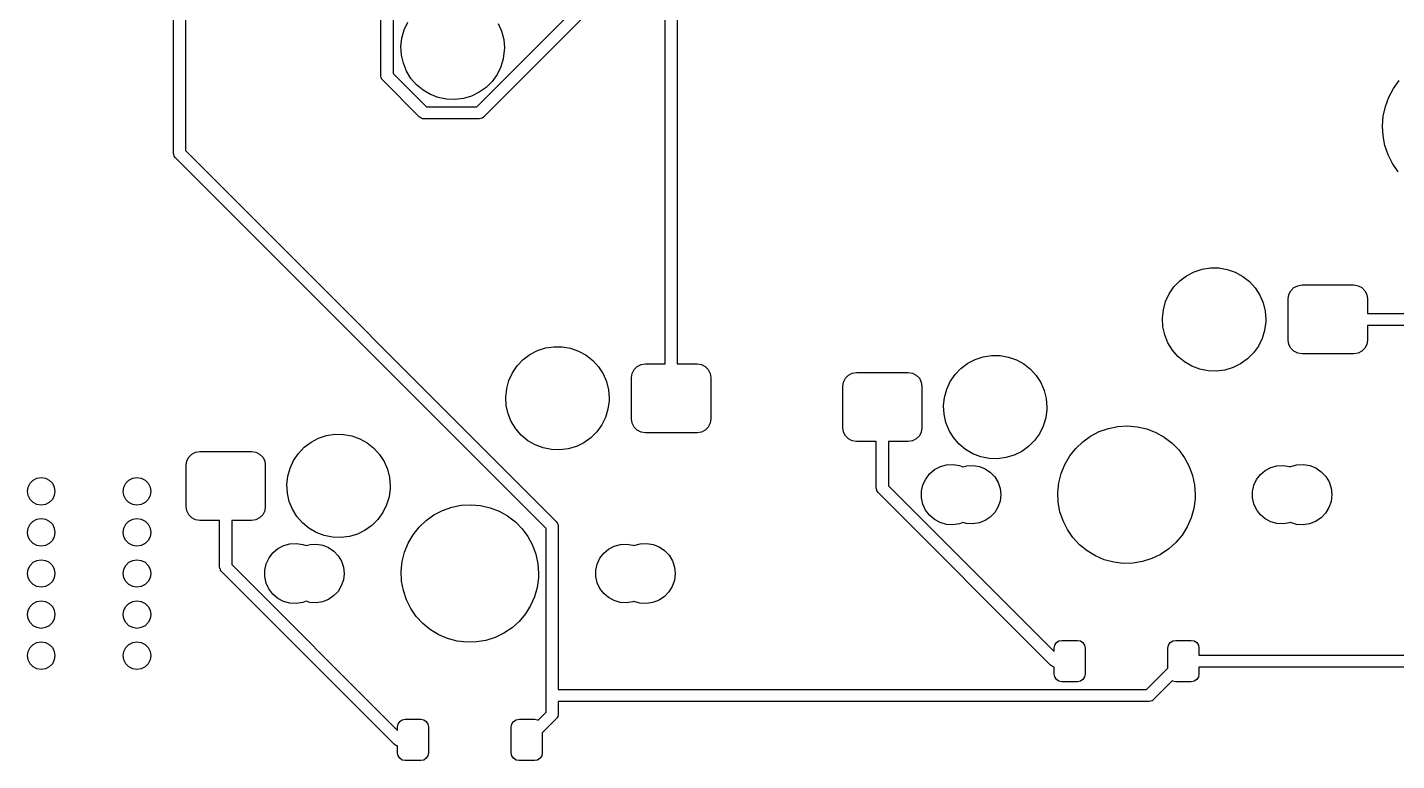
# Model space of a CAD drawing. Extents: x 50 to 376, y -141 to -43.
# Drawn here: x 222.36 to 262.08, y -140.3 to -119.04 of the extents above; entities that cross this region are included whole.
import ezdxf

# ---------------------------------------------------------------- set-up
doc = ezdxf.new("R2010")
doc.units = 0
doc.layers.add('BLACK', color=7, linetype='CONTINUOUS')

msp = doc.modelspace()

# ---------------------------------------------------------------- linework, layer by layer
at = {"layer": 'BLACK', "linetype": 'CONTINUOUS'}
for p, q in [((226.593, -122.684), (226.593, -103.984)), ((226.943, -104.057), (226.943, -122.612)), ((240.863, -128.794), (240.863, -114.66)), ((241.213, -114.732), (241.213, -128.794)), ((232.615, -120.447), (232.615, -116.707)), ((232.965, -116.779), (232.965, -120.374)), ((235.394, -121.341), (239.157, -117.578)), ((239.456, -117.775), (235.59, -121.64)), ((233.223, -119.35), (233.288, -119.113)), ((233.288, -119.113), (233.392, -118.89)), ((236.018, -118.922), (236.116, -119.148)), ((236.116, -119.148), (236.176, -119.386)), ((233.196, -119.594), (233.223, -119.35)), ((236.176, -119.386), (236.196, -119.631)), ((233.211, -119.84), (233.196, -119.594)), ((233.265, -120.08), (233.211, -119.84)), ((236.162, -119.948), (236.091, -120.183)), ((236.194, -119.704), (236.162, -119.948)), ((236.196, -119.631), (236.194, -119.704)), ((233.357, -120.307), (233.265, -120.08)), ((233.486, -120.517), (233.357, -120.307)), ((236.091, -120.183), (235.982, -120.404)), ((232.617, -120.451), (232.615, -120.447)), ((232.616, -120.456), (232.617, -120.451)), ((232.626, -120.492), (232.616, -120.456)), ((232.635, -120.528), (232.626, -120.492)), ((232.638, -120.531), (232.635, -120.528)), ((232.64, -120.536), (232.638, -120.531)), ((232.667, -120.571), (232.64, -120.536)), ((233.736, -121.64), (232.667, -120.571)), ((232.965, -120.374), (233.932, -121.341)), ((233.647, -120.703), (233.486, -120.517)), ((233.836, -120.86), (233.647, -120.703)), ((235.838, -120.603), (235.664, -120.777)), ((235.982, -120.404), (235.838, -120.603)), ((261.986, -120.813), (262.153, -120.581)), ((234.048, -120.984), (233.836, -120.86)), ((234.278, -121.071), (234.048, -120.984)), ((234.518, -121.12), (234.278, -121.071)), ((234.764, -121.129), (234.518, -121.12)), ((235.008, -121.098), (234.764, -121.129)), ((235.243, -121.028), (235.008, -121.098)), ((235.464, -120.919), (235.243, -121.028)), ((235.664, -120.777), (235.464, -120.919)), ((261.755, -121.334), (261.853, -121.066)), ((261.853, -121.066), (261.986, -120.813)), ((233.932, -121.341), (235.394, -121.341)), ((261.694, -121.613), (261.755, -121.334)), ((233.74, -121.643), (233.736, -121.64)), ((233.743, -121.646), (233.74, -121.643)), ((233.776, -121.664), (233.743, -121.646)), ((233.808, -121.683), (233.776, -121.664)), ((233.812, -121.684), (233.808, -121.683)), ((233.816, -121.686), (233.812, -121.684)), ((233.86, -121.691), (233.816, -121.686)), ((235.466, -121.691), (233.86, -121.691)), ((235.471, -121.69), (235.466, -121.691)), ((235.475, -121.691), (235.471, -121.69)), ((235.511, -121.68), (235.475, -121.691)), ((235.547, -121.671), (235.511, -121.68)), ((235.551, -121.668), (235.547, -121.671)), ((235.555, -121.667), (235.551, -121.668)), ((235.59, -121.64), (235.555, -121.667)), ((261.671, -121.898), (261.694, -121.613)), ((261.688, -122.183), (261.671, -121.898)), ((261.743, -122.464), (261.688, -122.183)), ((226.594, -122.689), (226.593, -122.684)), ((226.593, -122.693), (226.594, -122.689)), ((226.604, -122.729), (226.593, -122.693)), ((226.613, -122.765), (226.604, -122.729)), ((226.943, -122.612), (237.702, -133.371)), ((261.835, -122.734), (261.743, -122.464)), ((261.964, -122.989), (261.835, -122.734)), ((226.616, -122.769), (226.613, -122.765)), ((226.617, -122.773), (226.616, -122.769)), ((226.644, -122.808), (226.617, -122.773)), ((237.404, -133.567), (226.644, -122.808)), ((262.125, -123.224), (261.964, -122.989)), ((255.79, -126.386), (255.987, -126.239)), ((255.987, -126.239), (256.205, -126.125)), ((256.205, -126.125), (256.439, -126.049)), ((256.439, -126.049), (256.682, -126.012)), ((256.682, -126.012), (256.927, -126.015)), ((256.927, -126.015), (257.169, -126.058)), ((257.169, -126.058), (257.401, -126.14)), ((257.401, -126.14), (257.616, -126.259)), ((257.616, -126.259), (257.809, -126.411)), ((255.482, -126.767), (255.62, -126.564)), ((255.62, -126.564), (255.79, -126.386)), ((257.809, -126.411), (257.975, -126.593)), ((257.975, -126.593), (258.108, -126.799)), ((258.958, -126.784), (259.015, -126.673)), ((259.015, -126.673), (259.103, -126.584)), ((259.103, -126.584), (259.215, -126.528)), ((259.215, -126.528), (259.338, -126.508)), ((259.338, -126.508), (260.838, -126.508)), ((260.838, -126.508), (260.962, -126.528)), ((260.962, -126.528), (261.073, -126.584)), ((261.073, -126.584), (261.162, -126.673)), ((261.162, -126.673), (261.219, -126.784)), ((255.313, -127.227), (255.378, -126.99)), ((255.378, -126.99), (255.482, -126.767)), ((258.108, -126.799), (258.206, -127.025)), ((258.206, -127.025), (258.266, -127.263)), ((258.938, -126.908), (258.958, -126.784)), ((258.938, -128.108), (258.938, -126.908)), ((261.219, -126.784), (261.238, -126.908)), ((261.238, -126.908), (261.238, -127.333)), ((255.287, -127.471), (255.313, -127.227)), ((255.301, -127.717), (255.287, -127.471)), ((258.266, -127.263), (258.286, -127.508)), ((258.286, -127.508), (258.284, -127.581)), ((261.238, -127.333), (262.598, -127.333)), ((255.355, -127.957), (255.301, -127.717)), ((258.252, -127.825), (258.181, -128.06)), ((258.284, -127.581), (258.252, -127.825)), ((262.671, -127.683), (261.238, -127.683)), ((261.238, -127.683), (261.238, -128.108)), ((237.389, -128.335), (237.632, -128.298)), ((237.632, -128.298), (237.877, -128.301)), ((237.877, -128.301), (238.119, -128.344)), ((255.447, -128.184), (255.355, -127.957)), ((255.576, -128.394), (255.447, -128.184)), ((258.072, -128.281), (257.929, -128.48)), ((258.181, -128.06), (258.072, -128.281)), ((258.958, -128.232), (258.938, -128.108)), ((259.015, -128.343), (258.958, -128.232)), ((261.219, -128.232), (261.162, -128.343)), ((261.238, -128.108), (261.219, -128.232)), ((236.57, -128.85), (236.74, -128.672)), ((236.74, -128.672), (236.937, -128.525)), ((236.937, -128.525), (237.155, -128.411)), ((237.155, -128.411), (237.389, -128.335)), ((238.119, -128.344), (238.351, -128.426)), ((238.351, -128.426), (238.566, -128.545)), ((238.566, -128.545), (238.759, -128.697)), ((238.759, -128.697), (238.925, -128.879)), ((249.637, -128.779), (249.855, -128.665)), ((249.855, -128.665), (250.089, -128.589)), ((250.089, -128.589), (250.332, -128.552)), ((250.332, -128.552), (250.577, -128.555)), ((250.577, -128.555), (250.819, -128.598)), ((250.819, -128.598), (251.051, -128.68)), ((251.051, -128.68), (251.266, -128.799)), ((255.737, -128.58), (255.576, -128.394)), ((255.926, -128.737), (255.737, -128.58)), ((257.754, -128.654), (257.554, -128.796)), ((257.929, -128.48), (257.754, -128.654)), ((259.103, -128.432), (259.015, -128.343)), ((259.215, -128.488), (259.103, -128.432)), ((259.338, -128.508), (259.215, -128.488)), ((260.838, -128.508), (259.338, -128.508)), ((260.962, -128.488), (260.838, -128.508)), ((261.073, -128.432), (260.962, -128.488)), ((261.162, -128.343), (261.073, -128.432)), ((236.328, -129.276), (236.432, -129.053)), ((236.432, -129.053), (236.57, -128.85)), ((238.925, -128.879), (239.058, -129.085)), ((239.058, -129.085), (239.156, -129.311)), ((239.888, -129.194), (239.908, -129.07)), ((239.908, -129.07), (239.965, -128.959)), ((239.965, -128.959), (240.053, -128.87)), ((240.053, -128.87), (240.165, -128.814)), ((240.165, -128.814), (240.288, -128.794)), ((240.288, -128.794), (240.863, -128.794)), ((241.213, -128.794), (241.788, -128.794)), ((241.788, -128.794), (241.912, -128.814)), ((241.912, -128.814), (242.023, -128.87)), ((242.023, -128.87), (242.112, -128.959)), ((242.112, -128.959), (242.169, -129.07)), ((242.169, -129.07), (242.188, -129.194)), ((246.176, -129.124), (246.288, -129.068)), ((246.288, -129.068), (246.411, -129.048)), ((246.411, -129.048), (247.911, -129.048)), ((247.911, -129.048), (248.035, -129.068)), ((248.035, -129.068), (248.146, -129.124)), ((249.27, -129.104), (249.44, -128.926)), ((249.44, -128.926), (249.637, -128.779)), ((251.266, -128.799), (251.459, -128.951)), ((251.459, -128.951), (251.625, -129.133)), ((256.138, -128.861), (255.926, -128.737)), ((256.368, -128.948), (256.138, -128.861)), ((256.609, -128.997), (256.368, -128.948)), ((256.854, -129.006), (256.609, -128.997)), ((257.098, -128.975), (256.854, -129.006)), ((257.334, -128.905), (257.098, -128.975)), ((257.554, -128.796), (257.334, -128.905)), ((236.263, -129.513), (236.328, -129.276)), ((239.156, -129.311), (239.216, -129.549)), ((239.888, -130.394), (239.888, -129.194)), ((242.188, -129.194), (242.188, -130.394)), ((246.011, -129.448), (246.031, -129.324)), ((246.011, -130.648), (246.011, -129.448)), ((246.031, -129.324), (246.088, -129.213)), ((246.088, -129.213), (246.176, -129.124)), ((248.146, -129.124), (248.235, -129.213)), ((248.235, -129.213), (248.292, -129.324)), ((248.292, -129.324), (248.311, -129.448)), ((248.311, -129.448), (248.311, -130.648)), ((249.028, -129.53), (249.132, -129.307)), ((249.132, -129.307), (249.27, -129.104)), ((251.625, -129.133), (251.758, -129.339)), ((251.758, -129.339), (251.856, -129.565)), ((236.237, -129.757), (236.263, -129.513)), ((236.251, -130.003), (236.237, -129.757)), ((239.234, -129.867), (239.202, -130.111)), ((239.216, -129.549), (239.236, -129.794)), ((239.236, -129.794), (239.234, -129.867)), ((248.937, -130.011), (248.963, -129.767)), ((248.963, -129.767), (249.028, -129.53)), ((251.856, -129.565), (251.916, -129.803)), ((251.916, -129.803), (251.936, -130.048)), ((236.305, -130.243), (236.251, -130.003)), ((236.397, -130.47), (236.305, -130.243)), ((239.202, -130.111), (239.131, -130.346)), ((248.951, -130.257), (248.937, -130.011)), ((249.005, -130.497), (248.951, -130.257)), ((251.934, -130.121), (251.902, -130.365)), ((251.936, -130.048), (251.934, -130.121)), ((236.526, -130.68), (236.397, -130.47)), ((236.687, -130.866), (236.526, -130.68)), ((239.022, -130.567), (238.879, -130.766)), ((239.131, -130.346), (239.022, -130.567)), ((239.908, -130.518), (239.888, -130.394)), ((239.965, -130.629), (239.908, -130.518)), ((240.053, -130.718), (239.965, -130.629)), ((242.112, -130.629), (242.023, -130.718)), ((242.169, -130.518), (242.112, -130.629)), ((242.188, -130.394), (242.169, -130.518)), ((246.031, -130.772), (246.011, -130.648)), ((248.311, -130.648), (248.292, -130.772)), ((249.097, -130.724), (249.005, -130.497)), ((251.831, -130.6), (251.722, -130.821)), ((251.902, -130.365), (251.831, -130.6)), ((253.454, -130.758), (253.72, -130.665)), ((253.72, -130.665), (253.996, -130.61)), ((253.996, -130.61), (254.278, -130.594)), ((254.278, -130.594), (254.558, -130.619)), ((254.558, -130.619), (254.832, -130.682)), ((254.832, -130.682), (255.095, -130.784)), ((230.39, -131.212), (230.587, -131.065)), ((230.587, -131.065), (230.805, -130.951)), ((230.805, -130.951), (231.039, -130.875)), ((231.039, -130.875), (231.282, -130.838)), ((231.282, -130.838), (231.527, -130.841)), ((231.527, -130.841), (231.769, -130.884)), ((231.769, -130.884), (232.001, -130.966)), ((232.001, -130.966), (232.216, -131.085)), ((236.876, -131.023), (236.687, -130.866)), ((237.088, -131.147), (236.876, -131.023)), ((238.504, -131.082), (238.284, -131.191)), ((238.704, -130.94), (238.504, -131.082)), ((238.879, -130.766), (238.704, -130.94)), ((240.165, -130.774), (240.053, -130.718)), ((240.288, -130.794), (240.165, -130.774)), ((241.788, -130.794), (240.288, -130.794)), ((241.912, -130.774), (241.788, -130.794)), ((242.023, -130.718), (241.912, -130.774)), ((246.088, -130.883), (246.031, -130.772)), ((246.176, -130.972), (246.088, -130.883)), ((246.288, -131.028), (246.176, -130.972)), ((246.411, -131.048), (246.288, -131.028)), ((246.986, -131.048), (246.411, -131.048)), ((246.986, -132.402), (246.986, -131.048)), ((247.911, -131.048), (247.336, -131.048)), ((247.336, -131.048), (247.336, -132.329)), ((248.035, -131.028), (247.911, -131.048)), ((248.146, -130.972), (248.035, -131.028)), ((248.235, -130.883), (248.146, -130.972)), ((248.292, -130.772), (248.235, -130.883)), ((249.226, -130.934), (249.097, -130.724)), ((249.387, -131.12), (249.226, -130.934)), ((251.579, -131.02), (251.404, -131.194)), ((251.722, -130.821), (251.579, -131.02)), ((252.771, -131.246), (252.975, -131.052)), ((252.975, -131.052), (253.204, -130.888)), ((253.204, -130.888), (253.454, -130.758)), ((255.095, -130.784), (255.341, -130.921)), ((255.341, -130.921), (255.565, -131.092)), ((227.038, -131.499), (227.126, -131.41)), ((227.126, -131.41), (227.238, -131.354)), ((227.238, -131.354), (227.361, -131.334)), ((227.361, -131.334), (228.861, -131.334)), ((228.861, -131.334), (228.985, -131.354)), ((228.985, -131.354), (229.096, -131.41)), ((229.096, -131.41), (229.185, -131.499)), ((230.082, -131.593), (230.22, -131.39)), ((230.22, -131.39), (230.39, -131.212)), ((232.216, -131.085), (232.409, -131.237)), ((232.409, -131.237), (232.575, -131.419)), ((232.575, -131.419), (232.708, -131.625)), ((237.318, -131.234), (237.088, -131.147)), ((237.559, -131.283), (237.318, -131.234)), ((237.804, -131.292), (237.559, -131.283)), ((238.048, -131.261), (237.804, -131.292)), ((238.284, -131.191), (238.048, -131.261)), ((249.576, -131.277), (249.387, -131.12)), ((249.788, -131.401), (249.576, -131.277)), ((250.018, -131.488), (249.788, -131.401)), ((250.984, -131.445), (250.748, -131.515)), ((251.204, -131.336), (250.984, -131.445)), ((251.404, -131.194), (251.204, -131.336)), ((252.456, -131.711), (252.597, -131.467)), ((252.597, -131.467), (252.771, -131.246)), ((255.565, -131.092), (255.762, -131.293)), ((255.762, -131.293), (255.93, -131.52)), ((226.961, -131.734), (226.981, -131.61)), ((226.961, -132.934), (226.961, -131.734)), ((226.981, -131.61), (227.038, -131.499)), ((229.185, -131.499), (229.242, -131.61)), ((229.242, -131.61), (229.261, -131.734)), ((229.261, -131.734), (229.261, -132.934)), ((229.913, -132.053), (229.978, -131.816)), ((229.978, -131.816), (230.082, -131.593)), ((232.708, -131.625), (232.806, -131.851)), ((232.806, -131.851), (232.866, -132.089)), ((248.533, -131.985), (248.677, -131.863)), ((248.677, -131.863), (248.844, -131.774)), ((248.844, -131.774), (249.026, -131.724)), ((249.026, -131.724), (249.215, -131.714)), ((249.215, -131.714), (249.402, -131.745)), ((249.402, -131.745), (249.492, -131.781)), ((249.492, -131.781), (249.61, -131.749)), ((249.61, -131.749), (249.794, -131.739)), ((249.794, -131.739), (249.975, -131.769)), ((249.975, -131.769), (250.145, -131.837)), ((250.259, -131.537), (250.018, -131.488)), ((250.145, -131.837), (250.297, -131.941)), ((250.504, -131.546), (250.259, -131.537)), ((250.748, -131.515), (250.504, -131.546)), ((252.35, -131.972), (252.456, -131.711)), ((255.93, -131.52), (256.063, -131.767)), ((256.063, -131.767), (256.161, -132.032)), ((258.271, -131.883), (258.433, -131.798)), ((258.433, -131.798), (258.61, -131.749)), ((258.61, -131.749), (258.794, -131.739)), ((258.794, -131.739), (258.975, -131.769)), ((258.975, -131.769), (258.997, -131.778)), ((258.997, -131.778), (259.004, -131.774)), ((259.004, -131.774), (259.186, -131.724)), ((259.186, -131.724), (259.375, -131.714)), ((259.375, -131.714), (259.562, -131.745)), ((259.562, -131.745), (259.737, -131.815)), ((259.737, -131.815), (259.893, -131.922)), ((222.378, -132.369), (222.434, -132.257)), ((222.434, -132.257), (222.523, -132.169)), ((222.523, -132.169), (222.634, -132.112)), ((222.634, -132.112), (222.758, -132.093)), ((222.758, -132.093), (222.882, -132.112)), ((222.882, -132.112), (222.993, -132.169)), ((222.993, -132.169), (223.082, -132.257)), ((223.082, -132.257), (223.138, -132.369)), ((225.156, -132.369), (225.213, -132.257)), ((225.213, -132.257), (225.301, -132.169)), ((225.301, -132.169), (225.413, -132.112)), ((225.413, -132.112), (225.536, -132.093)), ((225.536, -132.093), (225.66, -132.112)), ((225.66, -132.112), (225.771, -132.169)), ((225.771, -132.169), (225.86, -132.257)), ((225.86, -132.257), (225.917, -132.369)), ((229.887, -132.297), (229.913, -132.053)), ((232.866, -132.089), (232.886, -132.334)), ((248.338, -132.306), (248.418, -132.135)), ((248.418, -132.135), (248.533, -131.985)), ((250.297, -131.941), (250.423, -132.074)), ((250.423, -132.074), (250.518, -132.231)), ((250.518, -132.231), (250.576, -132.405)), ((252.253, -132.525), (252.282, -132.245)), ((252.282, -132.245), (252.35, -131.972)), ((256.161, -132.032), (256.22, -132.307)), ((257.942, -132.314), (258.019, -132.148)), ((258.019, -132.148), (258.131, -132.002)), ((258.131, -132.002), (258.271, -131.883)), ((259.893, -131.922), (260.023, -132.059)), ((260.023, -132.059), (260.121, -132.221)), ((260.121, -132.221), (260.181, -132.4)), ((222.358, -132.493), (222.378, -132.369)), ((222.378, -132.616), (222.358, -132.493)), ((222.434, -132.728), (222.378, -132.616)), ((223.138, -132.616), (223.082, -132.728)), ((223.138, -132.369), (223.158, -132.493)), ((223.158, -132.493), (223.138, -132.616)), ((225.136, -132.493), (225.156, -132.369)), ((225.156, -132.616), (225.136, -132.493)), ((225.213, -132.728), (225.156, -132.616)), ((225.917, -132.616), (225.86, -132.728)), ((225.917, -132.369), (225.936, -132.493)), ((225.936, -132.493), (225.917, -132.616)), ((229.901, -132.543), (229.887, -132.297)), ((229.955, -132.783), (229.901, -132.543)), ((232.852, -132.651), (232.781, -132.886)), ((232.884, -132.407), (232.852, -132.651)), ((232.886, -132.334), (232.884, -132.407)), ((246.987, -132.406), (246.986, -132.402)), ((246.986, -132.411), (246.987, -132.406)), ((246.997, -132.447), (246.986, -132.411)), ((247.006, -132.483), (246.997, -132.447)), ((247.009, -132.486), (247.006, -132.483)), ((247.011, -132.491), (247.009, -132.486)), ((247.037, -132.526), (247.011, -132.491)), ((252.05, -137.538), (247.037, -132.526)), ((247.336, -132.329), (252.146, -137.139)), ((248.296, -132.679), (248.297, -132.49)), ((248.297, -132.49), (248.338, -132.306)), ((250.596, -132.594), (250.575, -132.776)), ((250.576, -132.405), (250.596, -132.588)), ((250.596, -132.588), (250.596, -132.594)), ((252.264, -132.807), (252.253, -132.525)), ((256.22, -132.307), (256.24, -132.588)), ((256.24, -132.588), (256.236, -132.713)), ((257.901, -132.493), (257.942, -132.314)), ((257.901, -132.677), (257.901, -132.493)), ((260.201, -132.594), (260.179, -132.782)), ((260.181, -132.4), (260.201, -132.588)), ((260.201, -132.588), (260.201, -132.594)), ((222.523, -132.816), (222.434, -132.728)), ((222.634, -132.873), (222.523, -132.816)), ((222.758, -132.893), (222.634, -132.873)), ((222.882, -132.873), (222.758, -132.893)), ((222.993, -132.816), (222.882, -132.873)), ((223.082, -132.728), (222.993, -132.816)), ((225.301, -132.816), (225.213, -132.728)), ((225.413, -132.873), (225.301, -132.816)), ((225.536, -132.893), (225.413, -132.873)), ((225.66, -132.873), (225.536, -132.893)), ((225.771, -132.816), (225.66, -132.873)), ((225.86, -132.728), (225.771, -132.816)), ((226.981, -133.058), (226.961, -132.934)), ((227.038, -133.169), (226.981, -133.058)), ((229.242, -133.058), (229.185, -133.169)), ((229.261, -132.934), (229.242, -133.058)), ((230.047, -133.01), (229.955, -132.783)), ((230.176, -133.22), (230.047, -133.01)), ((232.781, -132.886), (232.672, -133.107)), ((234.154, -133.174), (234.404, -133.044)), ((234.404, -133.044), (234.67, -132.951)), ((234.67, -132.951), (234.946, -132.896)), ((234.946, -132.896), (235.228, -132.88)), ((235.228, -132.88), (235.508, -132.905)), ((235.508, -132.905), (235.782, -132.968)), ((235.782, -132.968), (236.045, -133.07)), ((236.045, -133.07), (236.291, -133.207)), ((248.336, -132.864), (248.296, -132.679)), ((248.415, -133.036), (248.336, -132.864)), ((248.528, -133.187), (248.415, -133.036)), ((250.515, -132.95), (250.42, -133.107)), ((250.575, -132.776), (250.515, -132.95)), ((252.315, -133.084), (252.264, -132.807)), ((256.199, -132.992), (256.122, -133.263)), ((256.236, -132.713), (256.199, -132.992)), ((257.94, -132.856), (257.901, -132.677)), ((258.016, -133.023), (257.94, -132.856)), ((258.127, -133.17), (258.016, -133.023)), ((260.118, -132.961), (260.019, -133.122)), ((260.179, -132.782), (260.118, -132.961)), ((222.378, -133.56), (222.434, -133.448)), ((222.434, -133.448), (222.523, -133.36)), ((222.523, -133.36), (222.634, -133.303)), ((222.634, -133.303), (222.758, -133.283)), ((222.758, -133.283), (222.882, -133.303)), ((222.882, -133.303), (222.993, -133.36)), ((222.993, -133.36), (223.082, -133.448)), ((223.082, -133.448), (223.138, -133.56)), ((225.156, -133.56), (225.213, -133.448)), ((225.213, -133.448), (225.301, -133.36)), ((225.301, -133.36), (225.413, -133.303)), ((225.413, -133.303), (225.536, -133.283)), ((225.536, -133.283), (225.66, -133.303)), ((225.66, -133.303), (225.771, -133.36)), ((225.771, -133.36), (225.86, -133.448)), ((225.86, -133.448), (225.917, -133.56)), ((227.126, -133.258), (227.038, -133.169)), ((227.238, -133.314), (227.126, -133.258)), ((227.361, -133.334), (227.238, -133.314)), ((227.936, -133.334), (227.361, -133.334)), ((227.936, -134.688), (227.936, -133.334)), ((228.861, -133.334), (228.286, -133.334)), ((228.286, -133.334), (228.286, -134.615)), ((228.985, -133.314), (228.861, -133.334)), ((229.096, -133.258), (228.985, -133.314)), ((229.185, -133.169), (229.096, -133.258)), ((230.337, -133.406), (230.176, -133.22)), ((230.526, -133.563), (230.337, -133.406)), ((232.529, -133.306), (232.354, -133.48)), ((232.672, -133.107), (232.529, -133.306)), ((233.721, -133.532), (233.925, -133.338)), ((233.925, -133.338), (234.154, -133.174)), ((236.291, -133.207), (236.515, -133.378)), ((236.515, -133.378), (236.712, -133.579)), ((237.702, -133.371), (237.729, -133.406)), ((237.729, -133.406), (237.731, -133.41)), ((237.731, -133.41), (237.734, -133.414)), ((237.734, -133.414), (237.743, -133.45)), ((237.743, -133.45), (237.753, -133.486)), ((248.672, -133.31), (248.528, -133.187)), ((248.838, -133.399), (248.672, -133.31)), ((249.02, -133.451), (248.838, -133.399)), ((249.209, -133.462), (249.02, -133.451)), ((249.396, -133.432), (249.209, -133.462)), ((249.493, -133.394), (249.396, -133.432)), ((249.604, -133.426), (249.493, -133.394)), ((249.788, -133.437), (249.604, -133.426)), ((249.969, -133.408), (249.788, -133.437)), ((250.14, -133.341), (249.969, -133.408)), ((250.293, -133.239), (250.14, -133.341)), ((250.42, -133.107), (250.293, -133.239)), ((252.404, -133.351), (252.315, -133.084)), ((252.53, -133.603), (252.404, -133.351)), ((256.122, -133.263), (256.008, -133.521)), ((258.266, -133.289), (258.127, -133.17)), ((258.428, -133.376), (258.266, -133.289)), ((258.604, -133.426), (258.428, -133.376)), ((258.788, -133.437), (258.604, -133.426)), ((258.969, -133.408), (258.788, -133.437)), ((258.996, -133.398), (258.969, -133.408)), ((258.998, -133.399), (258.996, -133.398)), ((259.18, -133.451), (258.998, -133.399)), ((259.369, -133.462), (259.18, -133.451)), ((259.556, -133.432), (259.369, -133.462)), ((259.732, -133.363), (259.556, -133.432)), ((259.889, -133.258), (259.732, -133.363)), ((260.019, -133.122), (259.889, -133.258)), ((222.358, -133.683), (222.378, -133.56)), ((222.378, -133.807), (222.358, -133.683)), ((222.434, -133.918), (222.378, -133.807)), ((223.138, -133.807), (223.082, -133.918)), ((223.138, -133.56), (223.158, -133.683)), ((223.158, -133.683), (223.138, -133.807)), ((225.136, -133.683), (225.156, -133.56)), ((225.156, -133.807), (225.136, -133.683)), ((225.213, -133.918), (225.156, -133.807)), ((225.917, -133.807), (225.86, -133.918)), ((225.917, -133.56), (225.936, -133.683)), ((225.936, -133.683), (225.917, -133.807)), ((230.738, -133.687), (230.526, -133.563)), ((230.968, -133.774), (230.738, -133.687)), ((231.209, -133.823), (230.968, -133.774)), ((231.454, -133.832), (231.209, -133.823)), ((231.698, -133.801), (231.454, -133.832)), ((231.934, -133.731), (231.698, -133.801)), ((232.154, -133.622), (231.934, -133.731)), ((232.354, -133.48), (232.154, -133.622)), ((233.406, -133.997), (233.547, -133.753)), ((233.547, -133.753), (233.721, -133.532)), ((236.712, -133.579), (236.88, -133.806)), ((236.88, -133.806), (237.013, -134.053)), ((237.404, -138.895), (237.404, -133.567)), ((237.753, -133.486), (237.753, -133.49)), ((237.753, -133.49), (237.754, -133.495)), ((237.754, -133.495), (237.754, -138.239)), ((252.69, -133.835), (252.53, -133.603)), ((252.881, -134.041), (252.69, -133.835)), ((255.859, -133.76), (255.678, -133.976)), ((256.008, -133.521), (255.859, -133.76)), ((222.523, -134.007), (222.434, -133.918)), ((222.634, -134.064), (222.523, -134.007)), ((222.758, -134.083), (222.634, -134.064)), ((222.882, -134.064), (222.758, -134.083)), ((222.993, -134.007), (222.882, -134.064)), ((223.082, -133.918), (222.993, -134.007)), ((225.301, -134.007), (225.213, -133.918)), ((225.413, -134.064), (225.301, -134.007)), ((225.536, -134.083), (225.413, -134.064)), ((225.66, -134.064), (225.536, -134.083)), ((225.771, -134.007), (225.66, -134.064)), ((225.86, -133.918), (225.771, -134.007)), ((229.483, -134.271), (229.627, -134.149)), ((229.627, -134.149), (229.794, -134.06)), ((229.794, -134.06), (229.976, -134.01)), ((229.976, -134.01), (230.165, -134)), ((230.165, -134), (230.352, -134.031)), ((230.352, -134.031), (230.442, -134.067)), ((230.442, -134.067), (230.56, -134.035)), ((230.56, -134.035), (230.744, -134.025)), ((230.744, -134.025), (230.925, -134.055)), ((230.925, -134.055), (231.095, -134.123)), ((231.095, -134.123), (231.247, -134.227)), ((231.247, -134.227), (231.373, -134.36)), ((233.232, -134.531), (233.3, -134.258)), ((233.3, -134.258), (233.406, -133.997)), ((237.013, -134.053), (237.111, -134.318)), ((239.081, -134.288), (239.221, -134.169)), ((239.221, -134.169), (239.383, -134.084)), ((239.383, -134.084), (239.56, -134.035)), ((239.56, -134.035), (239.744, -134.025)), ((239.744, -134.025), (239.925, -134.055)), ((239.925, -134.055), (239.947, -134.064)), ((239.947, -134.064), (239.954, -134.06)), ((239.954, -134.06), (240.136, -134.01)), ((240.136, -134.01), (240.325, -134)), ((240.325, -134), (240.512, -134.031)), ((240.512, -134.031), (240.687, -134.101)), ((240.687, -134.101), (240.843, -134.208)), ((240.843, -134.208), (240.973, -134.345)), ((253.1, -134.219), (252.881, -134.041)), ((253.341, -134.365), (253.1, -134.219)), ((255.468, -134.163), (255.234, -134.32)), ((255.678, -133.976), (255.468, -134.163)), ((222.378, -134.75), (222.434, -134.639)), ((222.434, -134.639), (222.523, -134.55)), ((222.523, -134.55), (222.634, -134.494)), ((222.634, -134.494), (222.758, -134.474)), ((222.758, -134.474), (222.882, -134.494)), ((222.882, -134.494), (222.993, -134.55)), ((222.993, -134.55), (223.082, -134.639)), ((223.082, -134.639), (223.138, -134.75)), ((225.156, -134.75), (225.213, -134.639)), ((225.213, -134.639), (225.301, -134.55)), ((225.301, -134.55), (225.413, -134.494)), ((225.413, -134.494), (225.536, -134.474)), ((225.536, -134.474), (225.66, -134.494)), ((225.66, -134.494), (225.771, -134.55)), ((225.771, -134.55), (225.86, -134.639)), ((225.86, -134.639), (225.917, -134.75)), ((228.286, -134.615), (233.096, -139.425)), ((229.247, -134.776), (229.288, -134.592)), ((229.288, -134.592), (229.368, -134.421)), ((229.368, -134.421), (229.483, -134.271)), ((231.373, -134.36), (231.468, -134.517)), ((231.468, -134.517), (231.526, -134.691)), ((233.203, -134.811), (233.232, -134.531)), ((237.111, -134.318), (237.17, -134.593)), ((237.17, -134.593), (237.19, -134.874)), ((238.851, -134.779), (238.892, -134.6)), ((238.892, -134.6), (238.969, -134.434)), ((238.969, -134.434), (239.081, -134.288)), ((240.973, -134.345), (241.071, -134.507)), ((241.071, -134.507), (241.131, -134.686)), ((253.6, -134.474), (253.341, -134.365)), ((253.873, -134.547), (253.6, -134.474)), ((254.152, -134.58), (253.873, -134.547)), ((254.434, -134.573), (254.152, -134.58)), ((254.712, -134.527), (254.434, -134.573)), ((254.98, -134.442), (254.712, -134.527)), ((255.234, -134.32), (254.98, -134.442)), ((222.358, -134.874), (222.378, -134.75)), ((222.378, -134.998), (222.358, -134.874)), ((222.434, -135.109), (222.378, -134.998)), ((223.138, -134.998), (223.082, -135.109)), ((223.138, -134.75), (223.158, -134.874)), ((223.158, -134.874), (223.138, -134.998)), ((225.136, -134.874), (225.156, -134.75)), ((225.156, -134.998), (225.136, -134.874)), ((225.213, -135.109), (225.156, -134.998)), ((225.917, -134.998), (225.86, -135.109)), ((225.917, -134.75), (225.936, -134.874)), ((225.936, -134.874), (225.917, -134.998)), ((227.937, -134.692), (227.936, -134.688)), ((227.936, -134.697), (227.937, -134.692)), ((227.947, -134.733), (227.936, -134.697)), ((227.956, -134.769), (227.947, -134.733)), ((227.959, -134.772), (227.956, -134.769)), ((227.961, -134.777), (227.959, -134.772)), ((227.987, -134.812), (227.961, -134.777)), ((233, -139.824), (227.987, -134.812)), ((229.246, -134.965), (229.247, -134.776)), ((229.286, -135.15), (229.246, -134.965)), ((231.546, -134.88), (231.525, -135.062)), ((231.526, -134.691), (231.546, -134.874)), ((231.546, -134.874), (231.546, -134.88)), ((233.214, -135.093), (233.203, -134.811)), ((237.186, -134.999), (237.149, -135.278)), ((237.19, -134.874), (237.186, -134.999)), ((238.851, -134.963), (238.851, -134.779)), ((238.89, -135.142), (238.851, -134.963)), ((241.151, -134.88), (241.129, -135.068)), ((241.131, -134.686), (241.151, -134.874)), ((241.151, -134.874), (241.151, -134.88)), ((222.523, -135.198), (222.434, -135.109)), ((222.634, -135.254), (222.523, -135.198)), ((222.758, -135.274), (222.634, -135.254)), ((222.882, -135.254), (222.758, -135.274)), ((222.993, -135.198), (222.882, -135.254)), ((223.082, -135.109), (222.993, -135.198)), ((225.301, -135.198), (225.213, -135.109)), ((225.413, -135.254), (225.301, -135.198)), ((225.536, -135.274), (225.413, -135.254)), ((225.66, -135.254), (225.536, -135.274)), ((225.771, -135.198), (225.66, -135.254)), ((225.86, -135.109), (225.771, -135.198)), ((229.365, -135.322), (229.286, -135.15)), ((229.478, -135.473), (229.365, -135.322)), ((231.37, -135.393), (231.243, -135.525)), ((231.465, -135.236), (231.37, -135.393)), ((231.525, -135.062), (231.465, -135.236)), ((233.265, -135.37), (233.214, -135.093)), ((233.354, -135.637), (233.265, -135.37)), ((237.149, -135.278), (237.072, -135.549)), ((238.966, -135.309), (238.89, -135.142)), ((239.077, -135.456), (238.966, -135.309)), ((240.969, -135.408), (240.839, -135.544)), ((241.068, -135.247), (240.969, -135.408)), ((241.129, -135.068), (241.068, -135.247)), ((222.378, -135.941), (222.434, -135.83)), ((222.434, -135.83), (222.523, -135.741)), ((222.523, -135.741), (222.634, -135.684)), ((222.634, -135.684), (222.758, -135.665)), ((222.758, -135.665), (222.882, -135.684)), ((222.882, -135.684), (222.993, -135.741)), ((222.993, -135.741), (223.082, -135.83)), ((223.082, -135.83), (223.138, -135.941)), ((225.156, -135.941), (225.213, -135.83)), ((225.213, -135.83), (225.301, -135.741)), ((225.301, -135.741), (225.413, -135.684)), ((225.413, -135.684), (225.536, -135.665)), ((225.536, -135.665), (225.66, -135.684)), ((225.66, -135.684), (225.771, -135.741)), ((225.771, -135.741), (225.86, -135.83)), ((225.86, -135.83), (225.917, -135.941)), ((229.622, -135.596), (229.478, -135.473)), ((229.788, -135.685), (229.622, -135.596)), ((229.97, -135.737), (229.788, -135.685)), ((230.159, -135.748), (229.97, -135.737)), ((230.346, -135.718), (230.159, -135.748)), ((230.443, -135.68), (230.346, -135.718)), ((230.554, -135.712), (230.443, -135.68)), ((230.738, -135.723), (230.554, -135.712)), ((230.919, -135.694), (230.738, -135.723)), ((231.09, -135.627), (230.919, -135.694)), ((231.243, -135.525), (231.09, -135.627)), ((233.48, -135.889), (233.354, -135.637)), ((236.958, -135.807), (236.809, -136.046)), ((237.072, -135.549), (236.958, -135.807)), ((239.216, -135.575), (239.077, -135.456)), ((239.378, -135.662), (239.216, -135.575)), ((239.554, -135.712), (239.378, -135.662)), ((239.738, -135.723), (239.554, -135.712)), ((239.919, -135.694), (239.738, -135.723)), ((239.946, -135.684), (239.919, -135.694)), ((239.948, -135.685), (239.946, -135.684)), ((240.13, -135.737), (239.948, -135.685)), ((240.319, -135.748), (240.13, -135.737)), ((240.506, -135.718), (240.319, -135.748)), ((240.682, -135.649), (240.506, -135.718)), ((240.839, -135.544), (240.682, -135.649)), ((222.358, -136.065), (222.378, -135.941)), ((222.378, -136.188), (222.358, -136.065)), ((222.434, -136.3), (222.378, -136.188)), ((223.138, -136.188), (223.082, -136.3)), ((223.138, -135.941), (223.158, -136.065)), ((223.158, -136.065), (223.138, -136.188)), ((225.136, -136.065), (225.156, -135.941)), ((225.156, -136.188), (225.136, -136.065)), ((225.213, -136.3), (225.156, -136.188)), ((225.917, -136.188), (225.86, -136.3)), ((225.917, -135.941), (225.936, -136.065)), ((225.936, -136.065), (225.917, -136.188)), ((233.64, -136.121), (233.48, -135.889)), ((233.831, -136.327), (233.64, -136.121)), ((236.809, -136.046), (236.628, -136.262)), ((222.523, -136.388), (222.434, -136.3)), ((222.634, -136.445), (222.523, -136.388)), ((222.758, -136.465), (222.634, -136.445)), ((222.882, -136.445), (222.758, -136.465)), ((222.993, -136.388), (222.882, -136.445)), ((223.082, -136.3), (222.993, -136.388)), ((225.301, -136.388), (225.213, -136.3)), ((225.413, -136.445), (225.301, -136.388)), ((225.536, -136.465), (225.413, -136.445)), ((225.66, -136.445), (225.536, -136.465)), ((225.771, -136.388), (225.66, -136.445)), ((225.86, -136.3), (225.771, -136.388)), ((234.05, -136.505), (233.831, -136.327)), ((234.291, -136.651), (234.05, -136.505)), ((236.184, -136.606), (235.93, -136.728)), ((236.418, -136.449), (236.184, -136.606)), ((236.628, -136.262), (236.418, -136.449)), ((222.378, -137.132), (222.434, -137.02)), ((222.434, -137.02), (222.523, -136.932)), ((222.523, -136.932), (222.634, -136.875)), ((222.634, -136.875), (222.758, -136.855)), ((222.758, -136.855), (222.882, -136.875)), ((222.882, -136.875), (222.993, -136.932)), ((222.993, -136.932), (223.082, -137.02)), ((223.082, -137.02), (223.138, -137.132)), ((225.156, -137.132), (225.213, -137.02)), ((225.213, -137.02), (225.301, -136.932)), ((225.301, -136.932), (225.413, -136.875)), ((225.413, -136.875), (225.536, -136.855)), ((225.536, -136.855), (225.66, -136.875)), ((225.66, -136.875), (225.771, -136.932)), ((225.771, -136.932), (225.86, -137.02)), ((225.86, -137.02), (225.917, -137.132)), ((234.55, -136.76), (234.291, -136.651)), ((234.823, -136.833), (234.55, -136.76)), ((235.102, -136.866), (234.823, -136.833)), ((235.384, -136.859), (235.102, -136.866)), ((235.662, -136.813), (235.384, -136.859)), ((235.93, -136.728), (235.662, -136.813)), ((252.146, -137.039), (252.163, -136.953)), ((252.146, -137.139), (252.146, -137.039)), ((252.163, -136.953), (252.212, -136.88)), ((252.212, -136.88), (252.285, -136.831)), ((252.285, -136.831), (252.371, -136.814)), ((252.371, -136.814), (252.821, -136.814)), ((252.821, -136.814), (252.907, -136.831)), ((252.907, -136.831), (252.98, -136.88)), ((252.98, -136.88), (253.029, -136.953)), ((253.029, -136.953), (253.046, -137.039)), ((253.046, -137.039), (253.046, -137.789)), ((255.446, -137.039), (255.463, -136.953)), ((255.446, -137.617), (255.446, -137.039)), ((255.463, -136.953), (255.512, -136.88)), ((255.512, -136.88), (255.585, -136.831)), ((255.585, -136.831), (255.671, -136.814)), ((255.671, -136.814), (256.121, -136.814)), ((256.121, -136.814), (256.207, -136.831)), ((256.207, -136.831), (256.28, -136.88)), ((256.28, -136.88), (256.329, -136.953)), ((256.329, -136.953), (256.346, -137.039)), ((256.346, -137.039), (256.346, -137.239)), ((222.358, -137.255), (222.378, -137.132)), ((222.378, -137.379), (222.358, -137.255)), ((222.434, -137.491), (222.378, -137.379)), ((223.138, -137.379), (223.082, -137.491)), ((223.138, -137.132), (223.158, -137.255)), ((223.158, -137.255), (223.138, -137.379)), ((225.136, -137.255), (225.156, -137.132)), ((225.156, -137.379), (225.136, -137.255)), ((225.213, -137.491), (225.156, -137.379)), ((225.917, -137.379), (225.86, -137.491)), ((225.917, -137.132), (225.936, -137.255)), ((225.936, -137.255), (225.917, -137.379)), ((256.346, -137.239), (272.588, -137.239)), ((222.523, -137.579), (222.434, -137.491)), ((222.634, -137.636), (222.523, -137.579)), ((222.758, -137.655), (222.634, -137.636)), ((222.882, -137.636), (222.758, -137.655)), ((222.993, -137.579), (222.882, -137.636)), ((223.082, -137.491), (222.993, -137.579)), ((225.301, -137.579), (225.213, -137.491)), ((225.413, -137.636), (225.301, -137.579)), ((225.536, -137.655), (225.413, -137.636)), ((225.66, -137.636), (225.536, -137.655)), ((225.771, -137.579), (225.66, -137.636)), ((225.86, -137.491), (225.771, -137.579)), ((252.054, -137.54), (252.05, -137.538)), ((252.056, -137.544), (252.054, -137.54)), ((252.089, -137.562), (252.056, -137.544)), ((252.121, -137.581), (252.089, -137.562)), ((252.126, -137.581), (252.121, -137.581)), ((252.13, -137.584), (252.126, -137.581)), ((252.146, -137.586), (252.13, -137.584)), ((252.146, -137.789), (252.146, -137.586)), ((252.163, -137.875), (252.146, -137.789)), ((253.046, -137.789), (253.029, -137.875)), ((254.824, -138.239), (255.446, -137.617)), ((256.346, -137.789), (256.329, -137.875)), ((272.66, -137.589), (256.346, -137.589)), ((256.346, -137.589), (256.346, -137.789)), ((252.212, -137.948), (252.163, -137.875)), ((252.285, -137.997), (252.212, -137.948)), ((252.371, -138.014), (252.285, -137.997)), ((252.821, -138.014), (252.371, -138.014)), ((252.907, -137.997), (252.821, -138.014)), ((252.98, -137.948), (252.907, -137.997)), ((253.029, -137.875), (252.98, -137.948)), ((255.571, -137.987), (255.02, -138.538)), ((255.585, -137.997), (255.571, -137.987)), ((255.671, -138.014), (255.585, -137.997)), ((256.121, -138.014), (255.671, -138.014)), ((256.207, -137.997), (256.121, -138.014)), ((256.28, -137.948), (256.207, -137.997)), ((256.329, -137.875), (256.28, -137.948)), ((237.754, -138.239), (254.824, -138.239)), ((254.896, -138.589), (237.754, -138.589)), ((237.754, -138.589), (237.754, -138.968)), ((254.901, -138.588), (254.896, -138.589)), ((254.905, -138.589), (254.901, -138.588)), ((254.941, -138.578), (254.905, -138.589)), ((254.977, -138.569), (254.941, -138.578)), ((254.981, -138.566), (254.977, -138.569)), ((254.985, -138.565), (254.981, -138.566)), ((255.02, -138.538), (254.985, -138.565)), ((237.172, -139.127), (237.404, -138.895)), ((237.746, -139.02), (237.726, -139.052)), ((237.748, -139.011), (237.746, -139.015)), ((237.746, -139.015), (237.746, -139.02)), ((237.754, -138.968), (237.748, -139.011)), ((233.096, -139.325), (233.113, -139.239)), ((233.096, -139.425), (233.096, -139.325)), ((233.113, -139.239), (233.162, -139.166)), ((233.162, -139.166), (233.235, -139.117)), ((233.235, -139.117), (233.321, -139.1)), ((233.321, -139.1), (233.771, -139.1)), ((233.771, -139.1), (233.857, -139.117)), ((233.857, -139.117), (233.93, -139.166)), ((233.93, -139.166), (233.979, -139.239)), ((233.979, -139.239), (233.996, -139.325)), ((233.996, -139.325), (233.996, -140.075)), ((236.396, -139.325), (236.413, -139.239)), ((236.396, -140.075), (236.396, -139.325)), ((236.413, -139.239), (236.462, -139.166)), ((236.462, -139.166), (236.535, -139.117)), ((236.535, -139.117), (236.621, -139.1)), ((236.621, -139.1), (237.071, -139.1)), ((237.071, -139.1), (237.157, -139.117)), ((237.157, -139.117), (237.172, -139.127)), ((237.702, -139.091), (237.296, -139.497)), ((237.705, -139.087), (237.702, -139.091)), ((237.709, -139.085), (237.705, -139.087)), ((237.726, -139.052), (237.709, -139.085)), ((237.296, -139.497), (237.296, -140.075)), ((233.004, -139.826), (233, -139.824)), ((233.006, -139.83), (233.004, -139.826)), ((233.039, -139.848), (233.006, -139.83)), ((233.071, -139.867), (233.039, -139.848)), ((233.076, -139.867), (233.071, -139.867)), ((233.08, -139.87), (233.076, -139.867)), ((233.096, -139.872), (233.08, -139.87)), ((233.096, -140.075), (233.096, -139.872)), ((233.113, -140.161), (233.096, -140.075)), ((233.162, -140.234), (233.113, -140.161)), ((233.979, -140.161), (233.93, -140.234)), ((233.996, -140.075), (233.979, -140.161)), ((236.413, -140.161), (236.396, -140.075)), ((236.462, -140.234), (236.413, -140.161)), ((237.279, -140.161), (237.23, -140.234)), ((237.296, -140.075), (237.279, -140.161)), ((233.235, -140.283), (233.162, -140.234)), ((233.321, -140.3), (233.235, -140.283)), ((233.771, -140.3), (233.321, -140.3)), ((233.857, -140.283), (233.771, -140.3)), ((233.93, -140.234), (233.857, -140.283)), ((236.535, -140.283), (236.462, -140.234)), ((236.621, -140.3), (236.535, -140.283)), ((237.071, -140.3), (236.621, -140.3)), ((237.157, -140.283), (237.071, -140.3)), ((237.23, -140.234), (237.157, -140.283))]:
    msp.add_line(p, q, dxfattribs=at)

doc.saveas('drawing.dxf')
